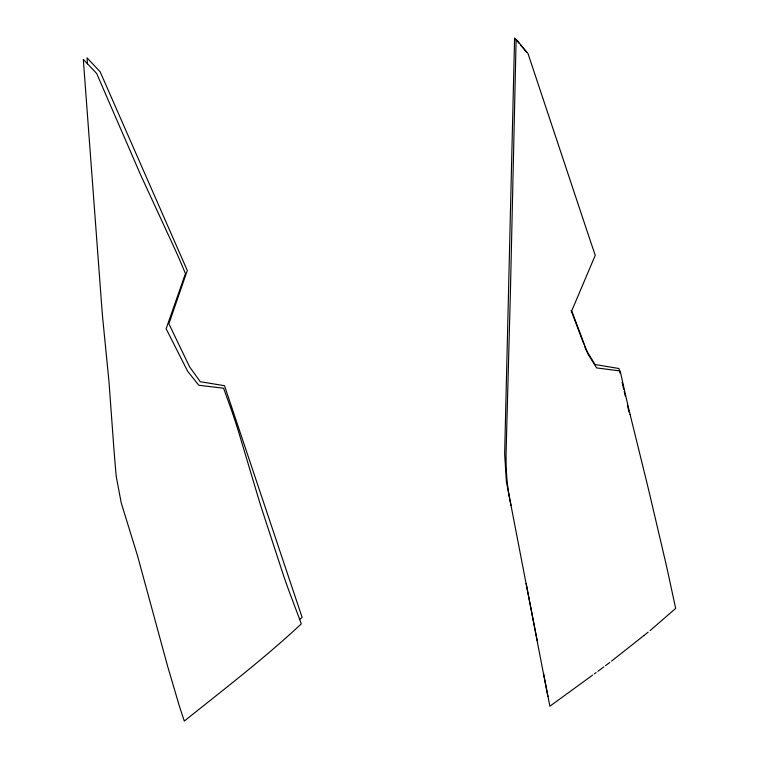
<?xml version="1.0" encoding="UTF-8"?>
<svg xmlns="http://www.w3.org/2000/svg" width="759" height="759" viewBox="0 0 759 759"><rect width="100%" height="100%" fill="white"/><g stroke="black" fill="none" stroke-linecap="round" stroke-linejoin="round"><path stroke-width="1.14" d="M299.378 619.619L302.12 617.39L224.493 385.686L200.272 381.72L189.646 366.92L168.887 323.827L187.302 270.489L100.15 71.792L87.019 57.864L87.475 63.756L96.678 73.5L140.491 174.589L176.439 252.481A244.426 64.714 68.2 0 1 180.462 261.722L185.452 273.601L166.126 328.751L187.653 371.274L198.792 385.259L223.573 388.228L231.097 409.044A223.004 52.722 75.8 0 1 238.411 431.207L257.965 496.652A308.107 49.477 75.3 0 0 261.741 508.909L283.932 576.736A201.932 34.544 75.7 0 0 289.739 592.988L299.463 618.822A203.497 42.846 78.1 0 1 301.285 623.889C264.236 658.556 223.848 689.333 184.314 721.05A249.882 55.065 80.2 0 1 179.152 705.358L167.578 666.108L137.445 555.493L121.241 502.951L116.25 476.519L115.415 467.193A384.604 60.938 89.1 0 1 113.888 448.55L108.945 381.303L102.702 318.201A210.309 38.595 88.4 0 1 101.877 308.315L83.31 59.449L87.503 63.851M650.093 630.587L675.69 608.395A207.368 16.85 74 0 1 674.561 603.272L668.935 577.172A203.184 13.719 75 0 0 665.282 560.787L649.239 492.468A309.169 19.696 75.2 0 0 646.251 480.124L630.055 414.31M648.091 632.2L644.03 635.463M643.803 635.644L611.488 661.136M609.781 662.436L605.54 665.643M603.841 666.914L597.817 671.354M596.1 672.597L594.401 673.831M592.703 675.055L549.867 706.221A251.457 1.157 78.9 0 0 546.822 690.396L543.596 673.669M518.995 43.216L514.593 37.95L504.65 454.1L506.376 481.424L547.884 696.553M520.465 44.971L526.338 51.991M571.119 310.488L583.842 344.15M584.658 346.322L585.891 349.586L595.028 364.51L618.917 368.504L619.98 373.105M622.114 382.308L623.708 389.206M624.24 391.511L625.312 396.113M627.437 405.315L629.04 412.213M526.148 583.472L537.22 640.681M511.101 505.494C506.898 487.487 505.684 468.891 506.158 450.448A385.914 24.753 90 0 0 506.642 431.643L510.19 300.175A211.211 15.683 -89.8 0 0 510.456 290.204L516.12 39.297L527.97 53.481L588.064 234.047A243.335 17.609 70.5 0 0 591.195 243.364L595.255 255.328L571.717 310.858L587.836 353.779L596.621 367.916L620.188 370.961L624.837 391.967A224.939 20.958 74.8 0 0 630.055 414.31"/></g></svg>
